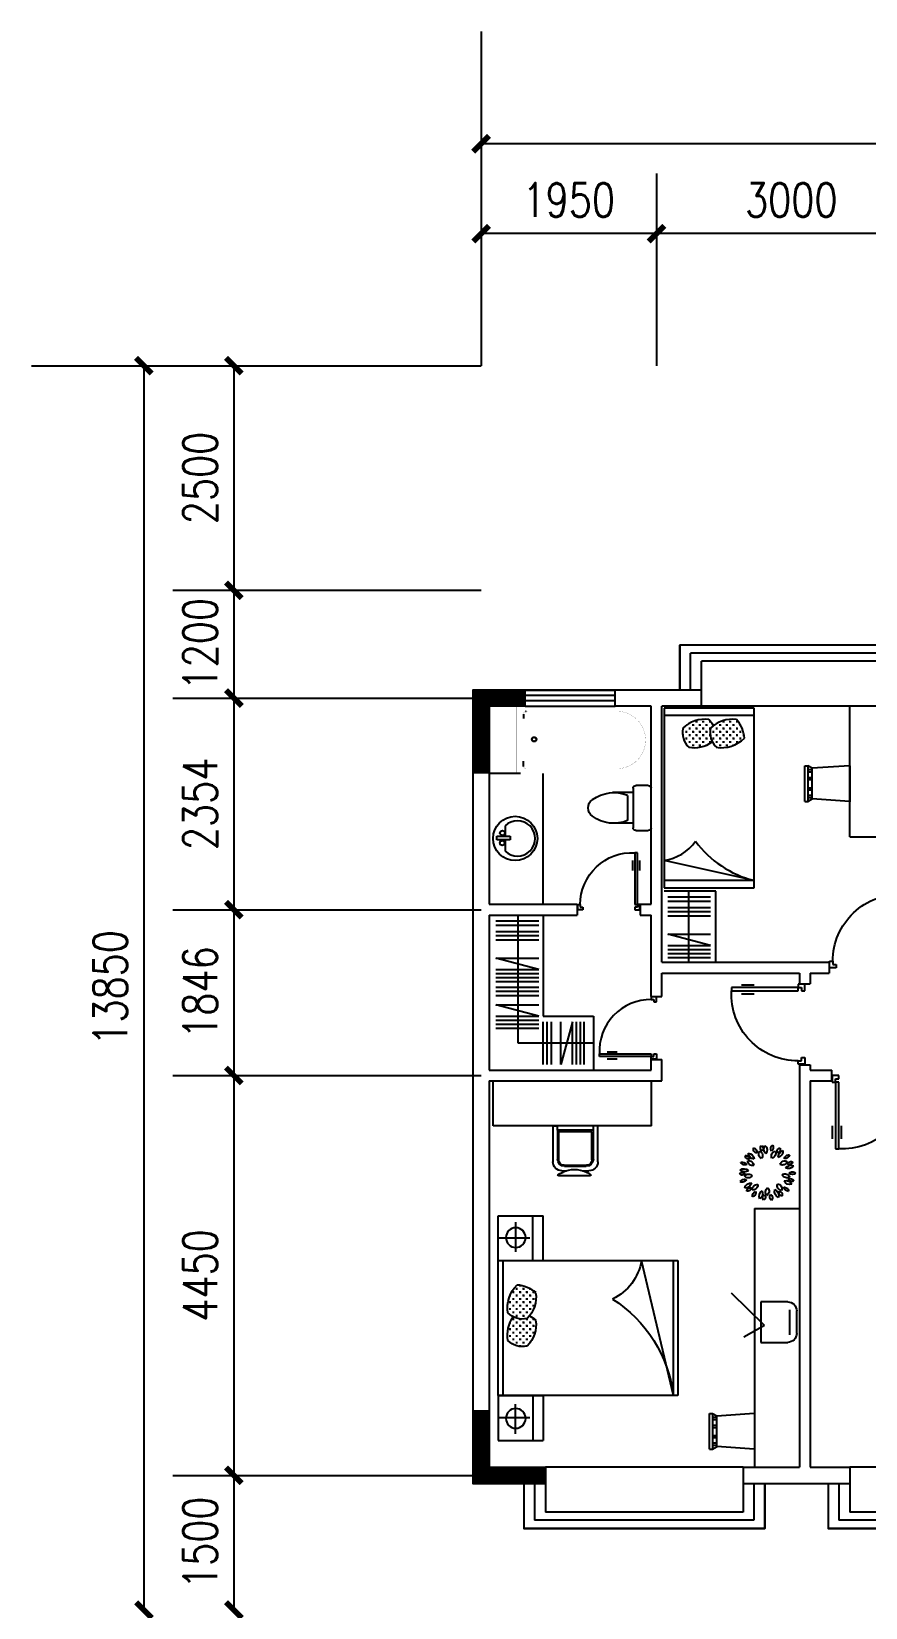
# Model space of a CAD drawing. Header units: millimetres. Extents: x 1245 to 40503, y 543 to 27982.
# Drawn here: x 1245 to 10520, y 10443 to 27982 of the extents above; entities that cross this region are included whole.
import ezdxf
from ezdxf.enums import TextEntityAlignment as Align

# ---------------------------------------------------------------- set-up
doc = ezdxf.new("R2010")
doc.units = ezdxf.units.MM
for name, color, linetype in [('AXIS', 3, 'Continuous'), ('J', 7, 'Continuous'), ('TOILET', 7, 'Continuous'), ('W', 2, 'Continuous'), ('WALL', 4, 'Continuous'), ('WC', 10, 'Continuous'), ('WINDOW', 5, 'Continuous'), ('WINDOW_TEXT', 7, 'Continuous'), ('ZHU', 1, 'Continuous'), ('轮廓线', 240, 'Continuous')]:
    doc.layers.add(name, color=color, linetype=linetype)
doc.styles.add('DIM_FONT', font='SIMPLEX.shx', dxfattribs={"width": 0.8})
doc.styles.add('SIMPLEX', font='SIMPLEX.SHX')
doc.styles.get("Standard").update_dxf_attribs({"font": 'arial.ttf'})
doc.dimstyles.new('AXIS125', dxfattribs={"dimscale": 1.25, "dimtxt": 300, "dimasz": 1, "dimexe": 250, "dimexo": 300, "dimgap": 150, "dimtad": 1, "dimdec": 0, "dimzin": 0, "dimdsep": 46, "dimtxsty": 'DIM_FONT', "dimblk": '_DIMX', "dimcen": 0, "dimse1": 1, "dimse2": 1, "dimclrt": 7, "dimadec": 0, "dimazin": 0, "dimtfac": 1, "dimtdec": 0, "dimtix": 1, "dimtmove": 2, "dimatfit": 3, "dimldrblk": '_DIMX', "dimfxl": 1, "dimtolj": 1, "dimtzin": 0, "dimarcsym": 0})

# ---------------------------------------------------------------- blocks, each defined once
blk = doc.blocks.new('_DIMX')
at = {"const_width": 50}
blk.add_lwpolyline([(-70, -70), (70, 70)], dxfattribs=at)
blk = doc.blocks.new('*D71')
at = {"layer": 'AXIS', "color": 0, "lineweight": -2, "transparency": 16777216}
blk.add_line((2495, 24262), (2495, 10414), dxfattribs=at)
at = {"layer": 'DEFPOINTS', "color": 0, "transparency": 16777216}
for p in [(6245, 24263), (2495, 10413), (6245, 10413)]:
    blk.add_point(p, dxfattribs=at)
at = {"layer": 'AXIS', "color": 0, "lineweight": -2, "transparency": 16777216, "xscale": 1.25, "yscale": 1.25, "zscale": 1.25}
for p, rotation in [((2495, 24263), 90), ((2495, 10413), 270)]:
    blk.add_blockref('_DIMX', p, dxfattribs=dict(at, rotation=rotation))
at = {"layer": 'AXIS', "color": 7, "transparency": 16777216, "insert": (2120, 17338), "char_height": 375, "attachment_point": 5, "rotation": 90, "style": 'DIM_FONT'}
blk.add_mtext('\\A1;13850', dxfattribs=at)
blk = doc.blocks.new('*D72')
at = {"layer": 'AXIS', "color": 0, "lineweight": -2, "transparency": 16777216}
blk.add_line((3495, 11912), (3495, 10414), dxfattribs=at)
at = {"layer": 'DEFPOINTS', "color": 0, "transparency": 16777216}
for p in [(6245, 11913), (3495, 10413), (6245, 10413)]:
    blk.add_point(p, dxfattribs=at)
at = {"layer": 'AXIS', "color": 0, "lineweight": -2, "transparency": 16777216, "xscale": 1.25, "yscale": 1.25, "zscale": 1.25}
for p, rotation in [((3495, 11913), 90), ((3495, 10413), 270)]:
    blk.add_blockref('_DIMX', p, dxfattribs=dict(at, rotation=rotation))
at = {"layer": 'AXIS', "color": 7, "transparency": 16777216, "insert": (3120, 11163), "char_height": 375, "attachment_point": 5, "rotation": 90, "style": 'DIM_FONT'}
blk.add_mtext('\\A1;1500', dxfattribs=at)
blk = doc.blocks.new('*D73')
at = {"layer": 'AXIS', "color": 0, "lineweight": -2, "transparency": 16777216}
blk.add_line((3495, 16362), (3495, 11914), dxfattribs=at)
at = {"layer": 'DEFPOINTS', "color": 0, "transparency": 16777216}
for p in [(6245, 16363), (3495, 11913), (6245, 11913)]:
    blk.add_point(p, dxfattribs=at)
at = {"layer": 'AXIS', "color": 0, "lineweight": -2, "transparency": 16777216, "xscale": 1.25, "yscale": 1.25, "zscale": 1.25}
for p, rotation in [((3495, 16363), 90), ((3495, 11913), 270)]:
    blk.add_blockref('_DIMX', p, dxfattribs=dict(at, rotation=rotation))
at = {"layer": 'AXIS', "color": 7, "transparency": 16777216, "insert": (3120, 14138), "char_height": 375, "attachment_point": 5, "rotation": 90, "style": 'DIM_FONT'}
blk.add_mtext('\\A1;4450', dxfattribs=at)
blk = doc.blocks.new('*D74')
at = {"layer": 'AXIS', "color": 0, "lineweight": -2, "transparency": 16777216}
blk.add_line((3495, 18207), (3495, 16364), dxfattribs=at)
at = {"layer": 'DEFPOINTS', "color": 0, "transparency": 16777216}
for p in [(6245, 18208), (3495, 16363), (6245, 16363)]:
    blk.add_point(p, dxfattribs=at)
at = {"layer": 'AXIS', "color": 0, "lineweight": -2, "transparency": 16777216, "xscale": 1.25, "yscale": 1.25, "zscale": 1.25}
for p, rotation in [((3495, 18208), 90), ((3495, 16363), 270)]:
    blk.add_blockref('_DIMX', p, dxfattribs=dict(at, rotation=rotation))
at = {"layer": 'AXIS', "color": 7, "transparency": 16777216, "insert": (3120, 17286), "char_height": 375, "attachment_point": 5, "rotation": 90, "style": 'DIM_FONT'}
blk.add_mtext('\\A1;1846', dxfattribs=at)
blk = doc.blocks.new('*D75')
at = {"layer": 'AXIS', "color": 0, "lineweight": -2, "transparency": 16777216}
blk.add_line((3495, 20562), (3495, 18210), dxfattribs=at)
at = {"layer": 'DEFPOINTS', "color": 0, "transparency": 16777216}
for p in [(6245, 20563), (3495, 18208), (6245, 18208)]:
    blk.add_point(p, dxfattribs=at)
at = {"layer": 'AXIS', "color": 0, "lineweight": -2, "transparency": 16777216, "xscale": 1.25, "yscale": 1.25, "zscale": 1.25}
for p, rotation in [((3495, 20563), 90), ((3495, 18208), 270)]:
    blk.add_blockref('_DIMX', p, dxfattribs=dict(at, rotation=rotation))
at = {"layer": 'AXIS', "color": 7, "transparency": 16777216, "insert": (3120, 19386), "char_height": 375, "attachment_point": 5, "rotation": 90, "style": 'DIM_FONT'}
blk.add_mtext('\\A1;2354', dxfattribs=at)
blk = doc.blocks.new('*D76')
at = {"layer": 'AXIS', "color": 0, "lineweight": -2, "transparency": 16777216}
for p, q in [((3495, 21764), (3495, 21765)), ((3495, 21763), (3495, 20563)), ((3495, 20562), (3495, 20560))]:
    blk.add_line(p, q, dxfattribs=at)
at = {"layer": 'DEFPOINTS', "color": 0, "transparency": 16777216}
for p in [(6245, 21763), (3495, 20563), (6245, 20563)]:
    blk.add_point(p, dxfattribs=at)
at = {"layer": 'AXIS', "color": 0, "lineweight": -2, "transparency": 16777216, "xscale": 1.25, "yscale": 1.25, "zscale": 1.25}
for p, rotation in [((3495, 21763), 270), ((3495, 20563), 90)]:
    blk.add_blockref('_DIMX', p, dxfattribs=dict(at, rotation=rotation))
at = {"layer": 'AXIS', "color": 7, "transparency": 16777216, "insert": (3120, 21163), "char_height": 375, "attachment_point": 5, "rotation": 90, "style": 'DIM_FONT'}
blk.add_mtext('\\A1;1200', dxfattribs=at)
blk = doc.blocks.new('*D77')
at = {"layer": 'AXIS', "color": 0, "lineweight": -2, "transparency": 16777216}
blk.add_line((3495, 24262), (3495, 21764), dxfattribs=at)
at = {"layer": 'DEFPOINTS', "color": 0, "transparency": 16777216}
for p in [(6245, 24263), (3495, 21763), (6245, 21763)]:
    blk.add_point(p, dxfattribs=at)
at = {"layer": 'AXIS', "color": 0, "lineweight": -2, "transparency": 16777216, "xscale": 1.25, "yscale": 1.25, "zscale": 1.25}
for p, rotation in [((3495, 24263), 90), ((3495, 21763), 270)]:
    blk.add_blockref('_DIMX', p, dxfattribs=dict(at, rotation=rotation))
at = {"layer": 'AXIS', "color": 7, "transparency": 16777216, "insert": (3120, 23013), "char_height": 375, "attachment_point": 5, "rotation": 90, "style": 'DIM_FONT'}
blk.add_mtext('\\A1;2500', dxfattribs=at)
blk = doc.blocks.new('*D86')
at = {"layer": 'AXIS', "color": 0, "lineweight": -2, "transparency": 16777216}
blk.add_line((31243, 26732), (6246, 26732), dxfattribs=at)
at = {"layer": 'DEFPOINTS', "color": 0, "transparency": 16777216}
for p in [(6245, 26732), (6245, 24263), (31245, 24263)]:
    blk.add_point(p, dxfattribs=at)
at = {"layer": 'AXIS', "color": 0, "lineweight": -2, "transparency": 16777216, "xscale": 1.25, "yscale": 1.25, "zscale": 1.25, "rotation": 180}
blk.add_blockref('_DIMX', (6245, 26732), dxfattribs=at)
at = {"layer": 'AXIS', "color": 0, "lineweight": -2, "transparency": 16777216, "xscale": 1.25, "yscale": 1.25, "zscale": 1.25}
blk.add_blockref('_DIMX', (31245, 26732), dxfattribs=at)
at = {"layer": 'AXIS', "color": 7, "transparency": 16777216, "insert": (18745, 27107), "char_height": 375, "attachment_point": 5, "style": 'DIM_FONT'}
blk.add_mtext('\\A1;25000', dxfattribs=at)
blk = doc.blocks.new('*D87')
at = {"layer": 'AXIS', "color": 0, "lineweight": -2, "transparency": 16777216}
blk.add_line((8193, 25732), (6246, 25732), dxfattribs=at)
at = {"layer": 'DEFPOINTS', "color": 0, "transparency": 16777216}
for p in [(6245, 25732), (6245, 24263), (8195, 24263)]:
    blk.add_point(p, dxfattribs=at)
at = {"layer": 'AXIS', "color": 0, "lineweight": -2, "transparency": 16777216, "xscale": 1.25, "yscale": 1.25, "zscale": 1.25, "rotation": 180}
blk.add_blockref('_DIMX', (6245, 25732), dxfattribs=at)
at = {"layer": 'AXIS', "color": 0, "lineweight": -2, "transparency": 16777216, "xscale": 1.25, "yscale": 1.25, "zscale": 1.25}
blk.add_blockref('_DIMX', (8195, 25732), dxfattribs=at)
at = {"layer": 'AXIS', "color": 7, "transparency": 16777216, "insert": (7220, 26107), "char_height": 375, "attachment_point": 5, "style": 'DIM_FONT'}
blk.add_mtext('\\A1;1950', dxfattribs=at)
blk = doc.blocks.new('*D88')
at = {"layer": 'AXIS', "color": 0, "lineweight": -2, "transparency": 16777216}
blk.add_line((11193, 25732), (8196, 25732), dxfattribs=at)
at = {"layer": 'DEFPOINTS', "color": 0, "transparency": 16777216}
for p in [(8195, 25732), (8195, 24263), (11195, 24263)]:
    blk.add_point(p, dxfattribs=at)
at = {"layer": 'AXIS', "color": 0, "lineweight": -2, "transparency": 16777216, "xscale": 1.25, "yscale": 1.25, "zscale": 1.25, "rotation": 180}
blk.add_blockref('_DIMX', (8195, 25732), dxfattribs=at)
at = {"layer": 'AXIS', "color": 0, "lineweight": -2, "transparency": 16777216, "xscale": 1.25, "yscale": 1.25, "zscale": 1.25}
blk.add_blockref('_DIMX', (11195, 25732), dxfattribs=at)
at = {"layer": 'AXIS', "color": 7, "transparency": 16777216, "insert": (9695, 26107), "char_height": 375, "attachment_point": 5, "style": 'DIM_FONT'}
blk.add_mtext('\\A1;3000', dxfattribs=at)
blk = doc.blocks.new('M_F22')
for centre, radius, start, end in [((-1680, 1042), 339, 2.86392, 98.57818), ((-1340, 1458), 399, 191.70154, 269.74057), ((-745, 1661), 486, 170.70899, 259.10644), ((-1409, 1198), 573, 358.65709, 71.15834), ((-704, 1829), 307, 163.4613, 255.43295), ((-1018, 1651), 266, 333.31145, 85.5828), ((-242, 1523), 417, 160.50355, 255.32847), ((-684, 1289), 376, 333.2488, 82.58322), ((-63, 1991), 399, 151.70154, 229.74057), ((-591, 1891), 339, 322.86392, 58.57818), ((523, 1764), 486, 130.70899, 219.10644), ((-284, 1836), 573, 318.65709, 31.15834), ((662, 1865), 307, 123.4613, 215.43295), ((819, 1335), 417, 120.50355, 215.32847), ((307, 1931), 266, 293.31145, 45.5828), ((331, 1439), 376, 293.2488, 42.58322), ((1257, 1578), 399, 111.70154, 189.74057), ((788, 1841), 339, 282.86392, 18.57818), ((1560, 1027), 486, 90.70899, 179.10644), ((988, 1601), 573, 278.65709, 351.15834), ((1732, 1016), 307, 83.4613, 175.43295), ((1502, 1294), 266, 253.31145, 5.5828), ((-1969, -307), 339, 42.86392, 138.57818), ((-1861, -14), 573, 38.65709, 111.15834), ((-1651, 768), 486, 210.70899, 299.10644), ((-1853, 584), 266, 13.31145, 125.5828), ((-1727, 923), 307, 203.4613, 295.43295), ((-1364, 522), 376, 13.2488, 122.58322), ((-1177, 985), 417, 200.50355, 295.32847), ((1511, 508), 417, 80.50355, 175.32847), ((1204, 902), 376, 253.2488, 2.58322), ((1881, -204), 486, 50.70899, 139.10644), ((1812, 603), 573, 238.65709, 311.15834), ((2003, 413), 399, 71.70154, 149.74057), ((1813, 916), 339, 242.86392, 338.57818), ((-1976, 230), 399, 231.70154, 309.74057), ((-1807, -769), 266, 53.31145, 165.5828), ((-1928, -429), 307, 243.4613, 335.43295), ((-1429, -1233), 573, 78.65709, 151.15834), ((-1770, -498), 486, 250.70899, 339.10644), ((-1393, -503), 376, 53.2488, 162.58322), ((-1547, -28), 417, 240.50355, 335.32847), ((-1323, -1527), 339, 82.86392, 178.57818), ((-1674, -1120), 399, 271.70154, 349.74057), ((-756, -1306), 376, 93.2488, 202.58322), ((-1179, -1041), 417, 280.50355, 15.32847), ((249, -1512), 376, 133.2488, 242.58322), ((-246, -1581), 417, 320.50355, 55.32847), ((1151, -1025), 376, 173.2488, 282.58322), ((816, -1395), 417, 0.50355, 95.32847), ((1510, -570), 417, 40.50355, 135.32847), ((1528, -71), 376, 213.2488, 322.58322), ((1335, -1353), 486, 10.70899, 99.10644), ((1801, -691), 573, 198.65709, 271.15834), ((1589, -1250), 266, 173.31145, 285.5828), ((1354, -1524), 307, 3.4613, 95.43295), ((1825, -959), 399, 31.70154, 109.74057), ((2003, -452), 339, 202.86392, 298.57818), ((2005, -323), 307, 43.4613, 135.43295), ((2009, 38), 266, 213.31145, 325.5828), ((-902, -1777), 266, 93.31145, 205.5828), ((-1213, -1593), 307, 283.4613, 15.43295), ((-314, -1889), 573, 118.65709, 191.15834), ((-1048, -1545), 486, 290.70899, 19.10644), ((-44, -2046), 339, 122.86392, 218.57818), ((-574, -1959), 399, 311.70154, 29.74057), ((439, -1967), 266, 133.31145, 245.5828), ((83, -2026), 307, 323.4613, 55.43295), ((962, -1675), 573, 158.65709, 231.15834), ((179, -1883), 486, 330.70899, 59.10644), ((1270, -1621), 339, 162.86392, 258.57818), ((808, -1896), 399, 351.70154, 69.74057)]:
    blk.add_arc(centre, radius, start, end)
at = {"width": 0.8, "flags": 9}
for tag in ['XSIZE', 'YSIZE']:
    blk.add_attdef(tag, (0, 0), '', height=0.5, dxfattribs=at)
blk = doc.blocks.new('A$C1F465386')
at = {"layer": 'J', "xscale": -0.14, "yscale": 0.14, "zscale": 0.14}
blk.add_blockref('M_F22', (312, 316), dxfattribs=at)
blk = doc.blocks.new('M_C9')
at = {"linetype": 'Continuous'}
for p, q in [((168, 317), (-176, 317)), ((-174, 294), (-130, 273)), ((-142, 259), (-92, 259)), ((-119, 197), (132, 197)), ((-112, 209), (128, 209)), ((88, 259), (158, 259)), ((166, 294), (122, 273)), ((-242, -239), (-242, 159)), ((-192, -191), (-192, 129)), ((-179, -174), (-179, 137)), ((192, 137), (192, -174)), ((208, 129), (208, -191)), ((258, 159), (258, -241)), ((192, -174), (-179, -174)), ((-192, -239), (-242, -239)), ((-192, -191), (-192, -239)), ((208, -191), (-192, -191)), ((258, -241), (207, -241)), ((208, -191), (208, -241))]:
    blk.add_line(p, q, dxfattribs=at)
for centre, radius, start, end in [((-142, 159), 100, 90, 180), ((-112, 129), 80, 90, 180), ((-174, 306), 12.2, 98.7908, 276.7415), ((-119, 137), 60, 90, 180), ((-3, 541), 297, 244.7295, 295.1128), ((128, 129), 80, 0, 90), ((132, 137), 60, 0, 90), ((158, 159), 100, 0, 90), ((166, 306), 12.2, 263.2585, 81.2092)]:
    blk.add_arc(centre, radius, start, end, dxfattribs=at)
at = {"width": 0.8, "flags": 9}
for tag in ['XSIZE', 'YSIZE']:
    blk.add_attdef(tag, (0, 0), '', height=0.5, dxfattribs=at)
blk = doc.blocks.new('*X11')
at = {"color": 0}
for p, q in [((284888, 2288), (284906, 2288)), ((284897, 2278), (284897, 2297)), ((284933, 2325), (284944, 2325)), ((284934, 2316), (284934, 2326)), ((284962, 2288), (284981, 2288)), ((284972, 2278), (284972, 2297)), ((285000, 2325), (285019, 2325)), ((285009, 2316), (285009, 2334)), ((285038, 2288), (285056, 2288)), ((285047, 2278), (285047, 2297)), ((285075, 2325), (285094, 2325)), ((285084, 2316), (285084, 2334)), ((285112, 2288), (285131, 2288)), ((285122, 2278), (285122, 2297)), ((285188, 2288), (285206, 2288)), ((285197, 2278), (285197, 2297)), ((285234, 2316), (285234, 2323)), ((285240, 2325), (285244, 2325)), ((285262, 2288), (285281, 2288)), ((285272, 2278), (285272, 2297)), ((285300, 2325), (285319, 2325)), ((285309, 2316), (285309, 2334)), ((285338, 2288), (285356, 2288)), ((285347, 2278), (285347, 2297)), ((285375, 2325), (285394, 2325)), ((285384, 2316), (285384, 2334)), ((285412, 2288), (285431, 2288)), ((285422, 2278), (285422, 2297)), ((285450, 2325), (285452, 2325)), ((285459, 2316), (285459, 2316)), ((284817, 2212), (284831, 2212)), ((284822, 2203), (284822, 2222)), ((284850, 2250), (284869, 2250)), ((284850, 2175), (284869, 2175)), ((284859, 2241), (284859, 2259)), ((284859, 2166), (284859, 2184)), ((284859, 2094), (284859, 2109)), ((284888, 2212), (284906, 2212)), ((284888, 2138), (284906, 2138)), ((284897, 2203), (284897, 2222)), ((284897, 2128), (284897, 2147)), ((284925, 2250), (284944, 2250)), ((284925, 2175), (284944, 2175)), ((284934, 2241), (284934, 2259)), ((284934, 2166), (284934, 2184)), ((284934, 2091), (284934, 2109)), ((284962, 2212), (284981, 2212)), ((284962, 2138), (284981, 2138)), ((284972, 2203), (284972, 2222)), ((284972, 2128), (284972, 2147)), ((285000, 2250), (285019, 2250)), ((285000, 2175), (285019, 2175)), ((285009, 2241), (285009, 2259)), ((285009, 2166), (285009, 2184)), ((285009, 2091), (285009, 2109)), ((285038, 2212), (285056, 2212)), ((285038, 2138), (285056, 2138)), ((285047, 2203), (285047, 2222)), ((285047, 2128), (285047, 2147)), ((285075, 2250), (285094, 2250)), ((285075, 2175), (285094, 2175)), ((285084, 2241), (285084, 2259)), ((285084, 2166), (285084, 2184)), ((285084, 2091), (285084, 2109)), ((285112, 2212), (285131, 2212)), ((285112, 2138), (285131, 2138)), ((285122, 2203), (285122, 2222)), ((285122, 2128), (285122, 2147)), ((285150, 2250), (285169, 2250)), ((285150, 2175), (285169, 2175)), ((285159, 2241), (285159, 2259)), ((285159, 2166), (285159, 2184)), ((285159, 2106), (285159, 2109)), ((285188, 2212), (285206, 2212)), ((285188, 2138), (285206, 2138)), ((285197, 2203), (285197, 2222)), ((285197, 2128), (285197, 2147)), ((285225, 2250), (285244, 2250)), ((285225, 2175), (285244, 2175)), ((285234, 2241), (285234, 2259)), ((285234, 2166), (285234, 2184)), ((285234, 2091), (285234, 2109)), ((285262, 2212), (285281, 2212)), ((285262, 2138), (285281, 2138)), ((285272, 2203), (285272, 2222)), ((285272, 2128), (285272, 2147)), ((285300, 2250), (285319, 2250)), ((285300, 2175), (285319, 2175)), ((285309, 2241), (285309, 2259)), ((285309, 2166), (285309, 2184)), ((285309, 2091), (285309, 2109)), ((285338, 2212), (285356, 2212)), ((285338, 2138), (285356, 2138)), ((285347, 2203), (285347, 2222)), ((285347, 2128), (285347, 2147)), ((285375, 2250), (285394, 2250)), ((285375, 2175), (285394, 2175)), ((285384, 2241), (285384, 2259)), ((285384, 2166), (285384, 2184)), ((285384, 2091), (285384, 2109)), ((285412, 2212), (285431, 2212)), ((285412, 2138), (285431, 2138)), ((285422, 2203), (285422, 2222)), ((285422, 2128), (285422, 2147)), ((285450, 2250), (285469, 2250)), ((285450, 2175), (285469, 2175)), ((285459, 2241), (285459, 2259)), ((285459, 2166), (285459, 2184)), ((285459, 2101), (285459, 2109)), ((285488, 2212), (285500, 2212)), ((285488, 2138), (285497, 2138)), ((285497, 2203), (285497, 2222)), ((285497, 2138), (285497, 2147)), ((284856, 2100), (284869, 2100)), ((284888, 2062), (284906, 2062)), ((284897, 2053), (284897, 2072)), ((284925, 2100), (284944, 2100)), ((284962, 2062), (284981, 2062)), ((284972, 2053), (284972, 2072)), ((285000, 2100), (285019, 2100)), ((285038, 2062), (285056, 2062)), ((285047, 2053), (285047, 2072)), ((285075, 2100), (285094, 2100)), ((285150, 2100), (285151, 2100)), ((285163, 2100), (285169, 2100)), ((285188, 2062), (285206, 2062)), ((285197, 2053), (285197, 2072)), ((285225, 2100), (285244, 2100)), ((285262, 2062), (285281, 2062)), ((285272, 2053), (285272, 2072)), ((285300, 2100), (285319, 2100)), ((285338, 2062), (285356, 2062)), ((285347, 2053), (285347, 2072)), ((285375, 2100), (285394, 2100)), ((285450, 2100), (285458, 2100))]:
    blk.add_line(p, q, dxfattribs=at)
blk = doc.blocks.new('_C2ZTH')
for p, q in [((-500, 750), (-500, 1250)), ((0, 1250), (-500, 1250)), ((-385, 750), (-385, 1250)), ((0, 750), (0, 1250)), ((-191, 1178), (-191, 849)), ((-353, 1001), (2, 1001)), ((0, 750), (-500, 750)), ((0, -750), (-500, -750)), ((-500, -750), (-500, -1250)), ((-385, -750), (-385, -1250)), ((-191, -1178), (-191, -849)), ((0, -750), (0, -1250)), ((-353, -1001), (2, -1001)), ((0, -1250), (-500, -1250))]:
    blk.add_line(p, q)
for centre in [(-196, 1006), (-196, -1006)]:
    blk.add_circle(centre, 110)
at = {"layer": 'J'}
for p, q in [((-2000, 750), (-2000, -750)), ((0, 750), (-2000, 750)), ((-1950, -750), (-1594, 750)), ((-1950, -750), (-1950, 750)), ((-50, 750), (-50, -750)), ((0, -750), (0, 750)), ((-2000, -750), (0, -750))]:
    blk.add_line(p, q, dxfattribs=at)
for centre, radius, start, end in [((-1023, 844), 578, 189.3238, 244.457), ((-93, 341), 328, 170.9132, 225.9541), ((-194, 156), 326, 92.7966, 133.2149), ((-458, 228), 354, 350.3657, 45.5224), ((-468, -936), 1493, 122.587, 172.8499), ((-93, 35), 328, 170.9132, 225.9541), ((-194, -151), 326, 118.3278, 133.2149), ((-270, 322), 222, 256.7256, 316.496), ((-458, -78), 354, 350.3657, 34.9896), ((-270, 15), 222, 256.7256, 316.496)]:
    blk.add_arc(centre, radius, start, end, dxfattribs=at)
at = {"layer": 'J', "rotation": 270}
blk.add_blockref('*X11', (-2455, 285295), dxfattribs=at)
at = {"style": 'DIM_FONT', "width": 0.8, "flags": 9}
for tag in ['XSIZE', 'YSIZE']:
    blk.add_attdef(tag, (0, 0), '', height=0.5, dxfattribs=at)
blk = doc.blocks.new('M_C4')
for p, q in [((100, 250), (350, 250)), ((0, -150), (0, 150)), ((363, 169), (84, 169)), ((450, 150), (450, -150)), ((450, -150), (0, -150)), ((187, -107), (57, -336)), ((187, -107), (547, -475))]:
    blk.add_line(p, q)
for centre, start, end in [((100, 150), 90, 180), ((350, 150), 0, 90)]:
    blk.add_arc(centre, 100, start, end)
at = {"flags": 9}
for tag in ['XSIZE', 'YSIZE']:
    blk.add_attdef(tag, (0, 0), '', height=0.5, dxfattribs=at)
at = {"width": 0.8, "flags": 9}
for tag in ['YSIZE', 'XSIZE', 'XSIZE', 'YSIZE']:
    blk.add_attdef(tag, (225, -150), '', height=0.5, dxfattribs=at)
blk = doc.blocks.new('M_C15')
at = {"linetype": 'Continuous'}
for p, q in [((-197, 1), (-168, 418)), ((-195, 500), (-195, 466)), ((-195, 500), (200, 500)), ((-195, 467), (-168, 416)), ((200, 466), (-195, 466)), ((-170, 418), (173, 418)), ((-153, 467), (-153, 417)), ((-125, 467), (-125, 417)), ((-66, 467), (-66, 417)), ((-45, 467), (-45, 417)), ((47, 467), (47, 417)), ((71, 467), (71, 417)), ((135, 467), (135, 417)), ((159, 467), (159, 417)), ((173, 417), (199, 467)), ((202, 1), (173, 418)), ((200, 500), (200, 466)), ((200, 0), (-200, 0))]:
    blk.add_line(p, q, dxfattribs=at)
at = {"width": 0.8, "flags": 9}
for tag in ['XSIZE', 'YSIZE']:
    blk.add_attdef(tag, (0, 0), '', height=0.5, dxfattribs=at)
blk = doc.blocks.new('*X16')
at = {"color": 0}
for p, q in [((284888, 2288), (284906, 2288)), ((284897, 2278), (284897, 2297)), ((284933, 2325), (284944, 2325)), ((284934, 2316), (284934, 2326)), ((284962, 2288), (284981, 2288)), ((284972, 2278), (284972, 2297)), ((285000, 2325), (285019, 2325)), ((285009, 2316), (285009, 2334)), ((285038, 2288), (285056, 2288)), ((285047, 2278), (285047, 2297)), ((285075, 2325), (285094, 2325)), ((285084, 2316), (285084, 2334)), ((285112, 2288), (285131, 2288)), ((285122, 2278), (285122, 2297)), ((285188, 2288), (285206, 2288)), ((285197, 2278), (285197, 2297)), ((285234, 2316), (285234, 2323)), ((285240, 2325), (285244, 2325)), ((285262, 2288), (285281, 2288)), ((285272, 2278), (285272, 2297)), ((285300, 2325), (285319, 2325)), ((285309, 2316), (285309, 2334)), ((285338, 2288), (285356, 2288)), ((285347, 2278), (285347, 2297)), ((285375, 2325), (285394, 2325)), ((285384, 2316), (285384, 2334)), ((285412, 2288), (285431, 2288)), ((285422, 2278), (285422, 2297)), ((285450, 2325), (285452, 2325)), ((285459, 2316), (285459, 2316)), ((284817, 2212), (284831, 2212)), ((284822, 2203), (284822, 2222)), ((284850, 2250), (284869, 2250)), ((284850, 2175), (284869, 2175)), ((284859, 2241), (284859, 2259)), ((284859, 2166), (284859, 2184)), ((284859, 2094), (284859, 2109)), ((284888, 2212), (284906, 2212)), ((284888, 2138), (284906, 2138)), ((284897, 2203), (284897, 2222)), ((284897, 2128), (284897, 2147)), ((284925, 2250), (284944, 2250)), ((284925, 2175), (284944, 2175)), ((284934, 2241), (284934, 2259)), ((284934, 2166), (284934, 2184)), ((284934, 2091), (284934, 2109)), ((284962, 2212), (284981, 2212)), ((284962, 2138), (284981, 2138)), ((284972, 2203), (284972, 2222)), ((284972, 2128), (284972, 2147)), ((285000, 2250), (285019, 2250)), ((285000, 2175), (285019, 2175)), ((285009, 2241), (285009, 2259)), ((285009, 2166), (285009, 2184)), ((285009, 2091), (285009, 2109)), ((285038, 2212), (285056, 2212)), ((285038, 2138), (285056, 2138)), ((285047, 2203), (285047, 2222)), ((285047, 2128), (285047, 2147)), ((285075, 2250), (285094, 2250)), ((285075, 2175), (285094, 2175)), ((285084, 2241), (285084, 2259)), ((285084, 2166), (285084, 2184)), ((285084, 2091), (285084, 2109)), ((285112, 2212), (285131, 2212)), ((285112, 2138), (285131, 2138)), ((285122, 2203), (285122, 2222)), ((285122, 2128), (285122, 2147)), ((285150, 2250), (285169, 2250)), ((285150, 2175), (285169, 2175)), ((285159, 2241), (285159, 2259)), ((285159, 2166), (285159, 2184)), ((285159, 2106), (285159, 2109)), ((285188, 2212), (285206, 2212)), ((285188, 2138), (285206, 2138)), ((285197, 2203), (285197, 2222)), ((285197, 2128), (285197, 2147)), ((285225, 2250), (285244, 2250)), ((285225, 2175), (285244, 2175)), ((285234, 2241), (285234, 2259)), ((285234, 2166), (285234, 2184)), ((285234, 2091), (285234, 2109)), ((285262, 2212), (285281, 2212)), ((285262, 2138), (285281, 2138)), ((285272, 2203), (285272, 2222)), ((285272, 2128), (285272, 2147)), ((285300, 2250), (285319, 2250)), ((285300, 2175), (285319, 2175)), ((285309, 2241), (285309, 2259)), ((285309, 2166), (285309, 2184)), ((285309, 2091), (285309, 2109)), ((285338, 2212), (285356, 2212)), ((285338, 2138), (285356, 2138)), ((285347, 2203), (285347, 2222)), ((285347, 2128), (285347, 2147)), ((285375, 2250), (285394, 2250)), ((285375, 2175), (285394, 2175)), ((285384, 2241), (285384, 2259)), ((285384, 2166), (285384, 2184)), ((285384, 2091), (285384, 2109)), ((285412, 2212), (285431, 2212)), ((285412, 2138), (285431, 2138)), ((285422, 2203), (285422, 2222)), ((285422, 2128), (285422, 2147)), ((285450, 2250), (285469, 2250)), ((285450, 2175), (285469, 2175)), ((285459, 2241), (285459, 2259)), ((285459, 2166), (285459, 2184)), ((285459, 2101), (285459, 2109)), ((285488, 2212), (285500, 2212)), ((285488, 2138), (285497, 2138)), ((285497, 2203), (285497, 2222)), ((285497, 2138), (285497, 2147)), ((284856, 2100), (284869, 2100)), ((284888, 2062), (284906, 2062)), ((284897, 2053), (284897, 2072)), ((284925, 2100), (284944, 2100)), ((284962, 2062), (284981, 2062)), ((284972, 2053), (284972, 2072)), ((285000, 2100), (285019, 2100)), ((285038, 2062), (285056, 2062)), ((285047, 2053), (285047, 2072)), ((285075, 2100), (285094, 2100)), ((285150, 2100), (285151, 2100)), ((285163, 2100), (285169, 2100)), ((285188, 2062), (285206, 2062)), ((285197, 2053), (285197, 2072)), ((285225, 2100), (285244, 2100)), ((285262, 2062), (285281, 2062)), ((285272, 2053), (285272, 2072)), ((285300, 2100), (285319, 2100)), ((285338, 2062), (285356, 2062)), ((285347, 2053), (285347, 2072)), ((285375, 2100), (285394, 2100)), ((285450, 2100), (285458, 2100))]:
    blk.add_line(p, q, dxfattribs=at)
blk = doc.blocks.new('RECTANG')
for p, q in [((1, 1), (0, 1)), ((0, 1), (0, 0)), ((1, 0), (1, 1)), ((0, 0), (1, 0))]:
    blk.add_line(p, q)
blk = doc.blocks.new('_C1LMW')
for p, q in [((-1000, -80), (0, -305)), ((-1000, -80), (0, -80)), ((0, -1920), (-1000, -1920))]:
    blk.add_line(p, q)
for centre, radius, start, end in [((-1289, -1215), 1171, 36.5169, 75.7062), ((81, -828), 530, 98.7955, 144.0982), ((-348, -518), 4.547473508864641e-13, 270, 343.0338), ((-639, -1913), 354, 80.3657, 135.5224), ((-733, -1725), 222, 346.7256, 46.496), ((-332, -1913), 354, 80.3657, 124.9896), ((-426, -1725), 222, 346.7256, 46.496), ((-566, -1649), 326, 182.7966, 223.2149), ((-752, -1548), 328, 260.9132, 315.9541)]:
    blk.add_arc(centre, radius, start, end)
at = {"layer": 'J'}
for centre, radius, start, end in [((-260, -1649), 326, 208.3278, 223.2149), ((-445, -1548), 328, 260.9132, 315.9541)]:
    blk.add_arc(centre, radius, start, end, dxfattribs=at)
at = {"xscale": 1999.996, "yscale": 999.998, "zscale": 1999.996, "rotation": 90}
blk.add_blockref('RECTANG', (0, -2000), dxfattribs=at)
blk.add_blockref('*X16', (-285705, -3910))
at = {"style": 'DIM_FONT', "width": 0.8, "flags": 9}
for tag in ['XSIZE', 'YSIZE']:
    blk.add_attdef(tag, (0, 0), '', height=0.5, dxfattribs=at)
blk = doc.blocks.new('M_A23MCU')
for p, q in [((-0.489, 0.782), (-0.489, 0.624)), ((-0.454, 0.081), (-0.454, 0.905)), ((-0.454, 0.905), (-0.413, 0.905)), ((-0.413, 0.905), (-0.413, 0.081)), ((-0.378, 0.782), (-0.378, 0.624)), ((-0.495, -0.002), (-0.495, 0.081)), ((-0.495, 0.081), (-0.454, 0.081)), ((-0.413, 0.081), (-0.454, 0.081)), ((-0.454, 0.081), (-0.454, 0.039)), ((-0.454, 0.039), (-0.413, 0.039)), ((-0.413, 0.039), (-0.413, -0.002)), ((0.412, 0.039), (0.412, -0.002)), ((0.453, 0.039), (0.412, 0.039)), ((0.453, 0.081), (0.453, 0.039)), ((0.494, 0.081), (0.453, 0.081)), ((0.494, -0.002), (0.494, 0.081)), ((-0.413, -0.002), (-0.495, -0.002)), ((-0.495, -0.002), (-0.495, -0.002)), ((0.412, -0.002), (0.494, -0.002)), ((0.494, -0.002), (0.494, -0.002))]:
    blk.add_line(p, q)
blk.add_arc((-0.372, 0.082), 0.825, 359.9283, 92.866)
blk = doc.blocks.new('_WBLK')
for p, q in [((-0.5, 0.5), (0.5, 0.5)), ((0.5, 0.167), (-0.5, 0.167)), ((0.5, -0.167), (-0.5, -0.167)), ((-0.5, -0.5), (0.5, -0.5))]:
    blk.add_line(p, q)
at = {"layer": 'WINDOW_TEXT', "style": 'SIMPLEX', "flags": 9}
blk.add_attdef('A', text='', height=1, dxfattribs=at).set_placement((0, 1.5), align=Align.MIDDLE)
blk = doc.blocks.new('M_A6')
blk.add_line((0.5, 0), (0.5, 0))
blk = doc.blocks.new('_B0MWI')
for p, q in [((-0.62, 3.2778), (0.62, 3.2778)), ((-0.62, 0.5), (-0.62, 3.2778)), ((0.62, 0.5), (0.62, 3.2778)), ((-0.56, 2.7778), (0.56, 2.7778)), ((-0.56, 0.5), (-0.56, 2.7778)), ((0.56, 0.5), (0.56, 2.7778)), ((-0.5, 2.2778), (0.5, 2.2778)), ((-0.5, 0.5), (-0.5, 2.2778)), ((0.5, 0.5), (0.5, 2.2778)), ((-0.5, -0.5), (0.5, -0.5))]:
    blk.add_line(p, q)
blk = doc.blocks.new('M_E24TTP')
at = {"layer": 'TOILET', "color": 7}
for p, q in [((-170, 200), (-170, 430)), ((170, 200), (170, 430)), ((-220, 200), (220, 200)), ((-140, 260), (140, 260)), ((-250, 30), (-250, 170)), ((220, 0), (-220, 0)), ((250, 170), (250, 30))]:
    blk.add_line(p, q, dxfattribs=at)
for centre, radius, start, end in [((227, 413), 398, 143.3619, 202.5495), ((0, 590), 110, 33.4509, 146.5491), ((-227, 413), 398, 337.4505, 36.6381), ((-220, 170), 30, 90, 180), ((220, 170), 30, 0, 90), ((-220, 30), 30, 180, 270), ((220, 30), 30, 270, 0)]:
    blk.add_arc(centre, radius, start, end, dxfattribs=at)
at = {"style": 'DIM_FONT', "width": 0.8, "flags": 9}
for tag in ['XSIZE', 'YSIZE']:
    blk.add_attdef(tag, (0, 0), '', height=0.5, dxfattribs=at)
blk = doc.blocks.new('M_E4')
for p, q in [((670, -80), (670, -137)), ((670, -86), (670, -97)), ((670, -663), (670, -614))]:
    blk.add_line(p, q)
at = {"const_width": 1.5}
for points in [[(-750, -750), (-750, 0)], [(-750, 0), (750, 0)], [(750, 0), (750, -750)], [(608, -56), (640, -56)], [(670, -90), (670, -656)], [(670, -663), (670, -655)], [(750, -750), (-750, -750)]]:
    blk.add_lwpolyline(points, dxfattribs=at)
for points in [[(-399, -56, 0.930688), (-388, -693, 0.930688)], [(670, -86, 0.414214), (640, -56, 0.414214)], [(670, -90, 0.041784), (670, -85, 0.412615)], [(640, -693, 0.414214), (670, -663, 0.414214)]]:
    blk.add_lwpolyline(points, format="xyb", dxfattribs=at)
at = {"const_width": 1.5, "flags": 128}
for points in [[(-399, -56), (608, -56)], [(-399, -694), (645, -692)]]:
    blk.add_lwpolyline(points, dxfattribs=at)
for radius in [25, 23]:
    blk.add_circle((550, -381), radius)
blk.add_arc((640, -663), 30, 270, 280.176)
at = {"width": 0.8, "flags": 9}
for tag in ['XSIZE', 'YSIZE']:
    blk.add_attdef(tag, (0, 0), '', height=0.5, dxfattribs=at)

msp = doc.modelspace()

# ---------------------------------------------------------------- linework, layer by layer
at = {"layer": 'AXIS'}
for p, q in [((6244.7, 27981.5), (6244.7, 24262.8)), ((8194.7, 26401.1), (8194.7, 24262.8)), ((1244.7, 24262.8), (6244.7, 24262.8)), ((2817.9, 21762.8), (6244.7, 21762.8)), ((2817.9, 20562.8), (6244.7, 20562.8)), ((2817.9, 18208.5), (6244.7, 18208.5)), ((2817.9, 16362.8), (6244.7, 16362.8)), ((2817.9, 11912.8), (6244.7, 11912.8))]:
    msp.add_line(p, q, dxfattribs=at)
at = {"layer": 'J'}
for p, q in [((10344.4, 19018.1), (10344.4, 20472.8)), ((10344.4, 19018.1), (11134.7, 19018.1)), ((8854.7, 18416.4), (8281, 18416.4)), ((8554.7, 17622.8), (8554.7, 18416.4)), ((8854.7, 17622.8), (8854.7, 18416.4)), ((8320.7, 18351.4), (8797.4, 18351.4)), ((8320.7, 18302.9), (8797.4, 18302.9)), ((6410, 18083.4), (6886.8, 18083.4)), ((6657.2, 16722.8), (6657.2, 18148.5)), ((6934.7, 18148.5), (6934.7, 17022.8)), ((8320.7, 18233.4), (8797.4, 18233.4)), ((8320.7, 18189.3), (8797.4, 18189.3)), ((8320.7, 18140.8), (8797.4, 18140.8)), ((6410, 18034.9), (6886.8, 18034.9)), ((6410, 17965.4), (6886.8, 17965.4)), ((6410, 17921.3), (6886.8, 17921.3)), ((8797.4, 17809.8), (8320.7, 17937.8)), ((8320.7, 17937.8), (8797.4, 17937.8)), ((6410, 17872.8), (6886.8, 17872.8)), ((8320.7, 17809.8), (8797.4, 17809.8)), ((8320.7, 17765.7), (8797.4, 17765.7)), ((8320.7, 17721.6), (8797.4, 17721.6)), ((6886.8, 17541.8), (6410, 17669.8)), ((6410, 17669.8), (6886.8, 17669.8)), ((6410, 17541.8), (6886.8, 17541.8)), ((8320.7, 17677.4), (8797.4, 17677.4)), ((6410, 17497.7), (6886.8, 17497.7)), ((6410, 17453.6), (6886.8, 17453.6)), ((6410, 17409.5), (6886.8, 17409.5)), ((6410, 17346.9), (6886.8, 17346.9)), ((6410, 17302.8), (6886.8, 17302.8)), ((6410, 17254.3), (6886.8, 17254.3)), ((6410, 17151.1), (6886.8, 17151.1)), ((6886.8, 17023.1), (6410, 17151.1)), ((6410, 17023.1), (6886.8, 17023.1)), ((6934.7, 17022.8), (7495.7, 17022.8)), ((7495.7, 17022.8), (7495.7, 16422.8)), ((6410, 16979), (6886.8, 16979)), ((6410, 16934.8), (6886.8, 16934.8)), ((6410, 16890.7), (6886.8, 16890.7)), ((6936.7, 16484.4), (6936.7, 16961.2)), ((6980.8, 16484.4), (6980.8, 16961.2)), ((7029.4, 16484.4), (7029.4, 16961.2)), ((7132.6, 16484.4), (7132.6, 16961.2)), ((7260.6, 16961.2), (7132.6, 16484.4)), ((7260.6, 16484.4), (7260.6, 16961.2)), ((7304.7, 16484.4), (7304.7, 16961.2)), ((7348.8, 16484.4), (7348.8, 16961.2)), ((7392.9, 16484.4), (7392.9, 16961.2)), ((7495.7, 16722.8), (6657.2, 16722.8)), ((6378.8, 15802.8), (6378.8, 16302.8)), ((8138.9, 15802.8), (8138.9, 16302.8)), ((8138.9, 15802.8), (6378.8, 15802.8)), ((9284.7, 14883.5), (9284.7, 12002.8)), ((9284.7, 14883.5), (9784.7, 14883.5))]:
    msp.add_line(p, q, dxfattribs=at)
at = {"layer": 'W'}
for p, q in [((9159.7, 12002.8), (6959.7, 12002.8)), ((6719.7, 11822.8), (6719.7, 11322.8)), ((6839.7, 11822.8), (6839.7, 11412.8)), ((6959.7, 11822.8), (6959.7, 11502.8)), ((9159.7, 11822.8), (9159.7, 11502.8)), ((9279.7, 11822.8), (9279.7, 11412.8)), ((9399.7, 11822.8), (9399.7, 11322.8)), ((9279.7, 11412.8), (6839.7, 11412.8)), ((9159.7, 11502.8), (6959.7, 11502.8)), ((9399.7, 11322.8), (6719.7, 11322.8))]:
    msp.add_line(p, q, dxfattribs=at)
at = {"layer": 'WALL'}
for p, q in [((6734.7, 20652.8), (6154.7, 20652.8)), ((6154.7, 20652.8), (6154.7, 11822.8)), ((6734.7, 20472.8), (6734.7, 20652.8)), ((7734.7, 20472.8), (7734.7, 20652.8)), ((8694.7, 20652.8), (7734.7, 20652.8)), ((8694.7, 20472.8), (8694.7, 20652.8)), ((6734.7, 20472.8), (6334.7, 20472.8)), ((6334.7, 20472.8), (6334.7, 18268.5)), ((8134.7, 20472.8), (7734.7, 20472.8)), ((8134.7, 18268.5), (8134.7, 20472.8)), ((8694.7, 20472.8), (8254.7, 20472.8)), ((8254.7, 17622.8), (8254.7, 20472.8)), ((6334.7, 18268.5), (7314.7, 18268.5)), ((7314.7, 18268.5), (7314.7, 18148.5)), ((8014.7, 18268.5), (8014.7, 18148.5)), ((8014.7, 18268.5), (8134.7, 18268.5)), ((6334.7, 18148.5), (6334.7, 16422.8)), ((6334.7, 18148.5), (7314.7, 18148.5)), ((8014.7, 18148.5), (8134.7, 18148.5)), ((8134.7, 17242.8), (8134.7, 18148.5)), ((8254.7, 17622.8), (10114.7, 17622.8)), ((10114.7, 17622.8), (10114.7, 17502.8)), ((8254.7, 17242.8), (8254.7, 17502.8)), ((8254.7, 17502.8), (9784.7, 17502.8)), ((9784.7, 17502.8), (9784.7, 17382.8)), ((9784.7, 17382.8), (9904.7, 17382.8)), ((9904.7, 17502.8), (9904.7, 17382.8)), ((9904.7, 17502.8), (10114.7, 17502.8)), ((8134.7, 17242.8), (8254.7, 17242.8)), ((8134.7, 16542.8), (8254.7, 16542.8)), ((8134.7, 16422.8), (8134.7, 16542.8)), ((8254.7, 16302.8), (8254.7, 16542.8)), ((6334.7, 16422.8), (8134.7, 16422.8)), ((9784.7, 16482.8), (9904.7, 16482.8)), ((9784.7, 16482.8), (9784.7, 12002.8)), ((9904.7, 16482.8), (9904.7, 16422.8)), ((9904.7, 16422.8), (10144.7, 16422.8)), ((10144.7, 16302.8), (10144.7, 16422.8)), ((6334.7, 16302.8), (6334.7, 12002.8)), ((6334.7, 16302.8), (8254.7, 16302.8)), ((9904.7, 16302.8), (9904.7, 12002.8)), ((9904.7, 16302.8), (10144.7, 16302.8)), ((6334.7, 12002.8), (6959.7, 12002.8)), ((6959.7, 12002.8), (6959.7, 11822.8)), ((9159.7, 12002.8), (9159.7, 11822.8)), ((9159.7, 12002.8), (9784.7, 12002.8)), ((9904.7, 12002.8), (10344.7, 12002.8)), ((10344.7, 12002.8), (10344.7, 11822.8)), ((6154.7, 11822.8), (6959.7, 11822.8)), ((9159.7, 11822.8), (10344.7, 11822.8))]:
    msp.add_line(p, q, dxfattribs=at)
at = {"layer": 'WC'}
for p, q in [((6684.7, 19722.8), (6334.7, 19722.8)), ((6934, 18268.5), (6934, 19722.8)), ((6510.8, 19141.2), (6510.8, 19025.5)), ((6419.2, 18984.8), (6419.2, 19025.5)), ((6419.2, 19025.5), (6569.3, 19025.5)), ((6569.3, 18984.8), (6419.2, 18984.8)), ((6510.8, 18984.8), (6510.8, 18861.5)), ((6569.3, 19025.5), (6569.3, 18984.8))]:
    msp.add_line(p, q, dxfattribs=at)
for centre, radius in [((6624, 19001.3), 246.4), ((6480.3, 18950.5), 26.7), ((6481.6, 19062.3), 26.7)]:
    msp.add_circle(centre, radius, dxfattribs=at)
msp.add_arc((6649.4, 19001.3), 196.9, 225.25267, 134.74733, dxfattribs=at)
at = {"layer": 'ZHU', "const_width": 180}
for points in [[(6734.7, 20562.8), (6244.7, 20562.8), (6244.7, 19723.3)], [(6959.7, 11912.8), (6244.7, 11912.8), (6244.7, 12640)]]:
    msp.add_lwpolyline(points, dxfattribs=at)
at = {"layer": '轮廓线'}
msp.add_lwpolyline([(10934.7, 21152.8), (8454.7, 21152.8), (8454.7, 20652.8), (6154.7, 20652.8), (6154.7, 11822.8), (6154.7, 11822.8), (6719.7, 11822.8), (6719.7, 11322.8), (9399.7, 11322.8), (9399.7, 11822.8), (10104.7, 11822.8), (10104.7, 11322.8), (12584.7, 11322.8)], dxfattribs=at)

# ---------------------------------------------------------------- block references
at = {"layer": 'J'}
for name, p, rotation in [('_C1LMW', (8281, 18452), 180), ('M_C15', (10344.4, 19609), 90), ('M_C15', (9284.7, 12400.5), 90)]:
    msp.add_blockref(name, p, dxfattribs=dict(at, rotation=rotation))
at = {"layer": 'J', "xscale": -1, "rotation": 180}
msp.add_blockref('M_C9', (7286, 15562.1), dxfattribs=at)
at = {"layer": 'J'}
msp.add_blockref('A$C1F465386', (9119, 14970.7), dxfattribs=at)
at = {"layer": 'J', "extrusion": (0, 0, -1), "zscale": -1}
msp.add_blockref('_C2ZTH', (-6434.7, 13552.8), dxfattribs=at)
at = {"layer": 'J', "extrusion": (0, 0, -1), "zscale": -1, "rotation": 90}
msp.add_blockref('M_C4', (-9504.8, 13393.5), dxfattribs=at)
at = {"layer": 'W', "extrusion": (0, 0, -1), "xscale": 2000, "yscale": 180, "zscale": -2000}
msp.add_blockref('_B0MWI', (-9694.7, 20562.8), dxfattribs=at)
at = {"layer": 'W', "extrusion": (0, 0, -1), "xscale": -2000, "yscale": 180, "zscale": -2000, "rotation": 180}
msp.add_blockref('_B0MWI', (-11344.7, 11912.8), dxfattribs=at)
at = {"layer": 'WC', "extrusion": (0, 0, -1), "xscale": -1, "zscale": -1, "rotation": 180}
msp.add_blockref('M_E4', (-7384.7, 19722.8), dxfattribs=at)
at = {"layer": 'WC', "extrusion": (0, 0, -1), "zscale": -1, "rotation": 270}
msp.add_blockref('M_E24TTP', (-8134.7, 19341), dxfattribs=at)
at = {"layer": 'WINDOW'}
for name, p, xscale, yscale, zscale in [('_WBLK', (7234.7, 20562.8), 1000, 179.9999999925494, 1000), ('M_A23MCU', (10564.7, 17562.8), -900, 900, 900), ('M_A23MCU', (10594.7, 16362.8), 900, -900, 900)]:
    msp.add_blockref(name, p, dxfattribs=dict(at, xscale=xscale, yscale=yscale, zscale=zscale))
for name, p, xscale, yscale, zscale, rotation in [('M_A23MCU', (7664.7, 18208.5), 700, -700, 700, 180), ('M_A23MCU', (9844.7, 16932.8), -900, 900, 900, 90), ('M_A23MCU', (8194.7, 16892.8), 700, 700, 700, 90), ('M_A6', (8059.7, 11912.8), 2200, 2200, 2200, 180), ('M_A6', (11344.7, 11912.8), 2000, 2000, 2000, 180)]:
    msp.add_blockref(name, p, dxfattribs=dict(at, xscale=xscale, yscale=yscale, zscale=zscale, rotation=rotation))

# ---------------------------------------------------------------- dimensions: what is measured, and where the dimension line sits
at = {"layer": 'AXIS'}
for p1, p2, distance, picture, middle in [((31244.7, 24262.8), (6244.7, 24262.8), -2468.7, '*D86', (18744.7, 27106.5)), ((6244.7, 24262.8), (6244.7, 10412.8), -3750, '*D71', (2119.7, 17337.8)), ((6244.7, 24262.8), (6244.7, 21762.8), -2750, '*D77', (3119.7, 23012.8))]:
    dim = msp.add_aligned_dim(p1=p1, p2=p2, distance=distance, dimstyle='AXIS125', dxfattribs=at)
    dim.commit()
    dim.dimension.update_dxf_attribs({"geometry": picture, "text_midpoint": middle})
for base, p1, p2, picture, middle in [((6244.7, 25731.5), (8194.7, 24262.8), (6244.7, 24262.8), '*D87', (7219.7, 26106.5)), ((8194.7, 25731.5), (11194.7, 24262.8), (8194.7, 24262.8), '*D88', (9694.7, 26106.5))]:
    dim = msp.add_linear_dim(base=base, p1=p1, p2=p2, dimstyle='AXIS125', dxfattribs=at)
    dim.commit()
    dim.dimension.update_dxf_attribs({"geometry": picture, "text_midpoint": middle})
for base, p1, p2, picture, middle in [((3494.7, 20562.8), (6244.7, 21762.8), (6244.7, 20562.8), '*D76', (3119.7, 21162.8)), ((3494.7, 18208.5), (6244.7, 20562.8), (6244.7, 18208.5), '*D75', (3119.7, 19385.6)), ((3494.7, 16362.8), (6244.7, 18208.5), (6244.7, 16362.8), '*D74', (3119.7, 17285.6)), ((3494.7, 11912.8), (6244.7, 16362.8), (6244.7, 11912.8), '*D73', (3119.7, 14137.8)), ((3494.7, 10412.8), (6244.7, 11912.8), (6244.7, 10412.8), '*D72', (3119.7, 11162.8))]:
    dim = msp.add_linear_dim(base=base, p1=p1, p2=p2, angle=90, dimstyle='AXIS125', dxfattribs=at)
    dim.commit()
    dim.dimension.update_dxf_attribs({"geometry": picture, "text_midpoint": middle})

doc.saveas('drawing.dxf')
